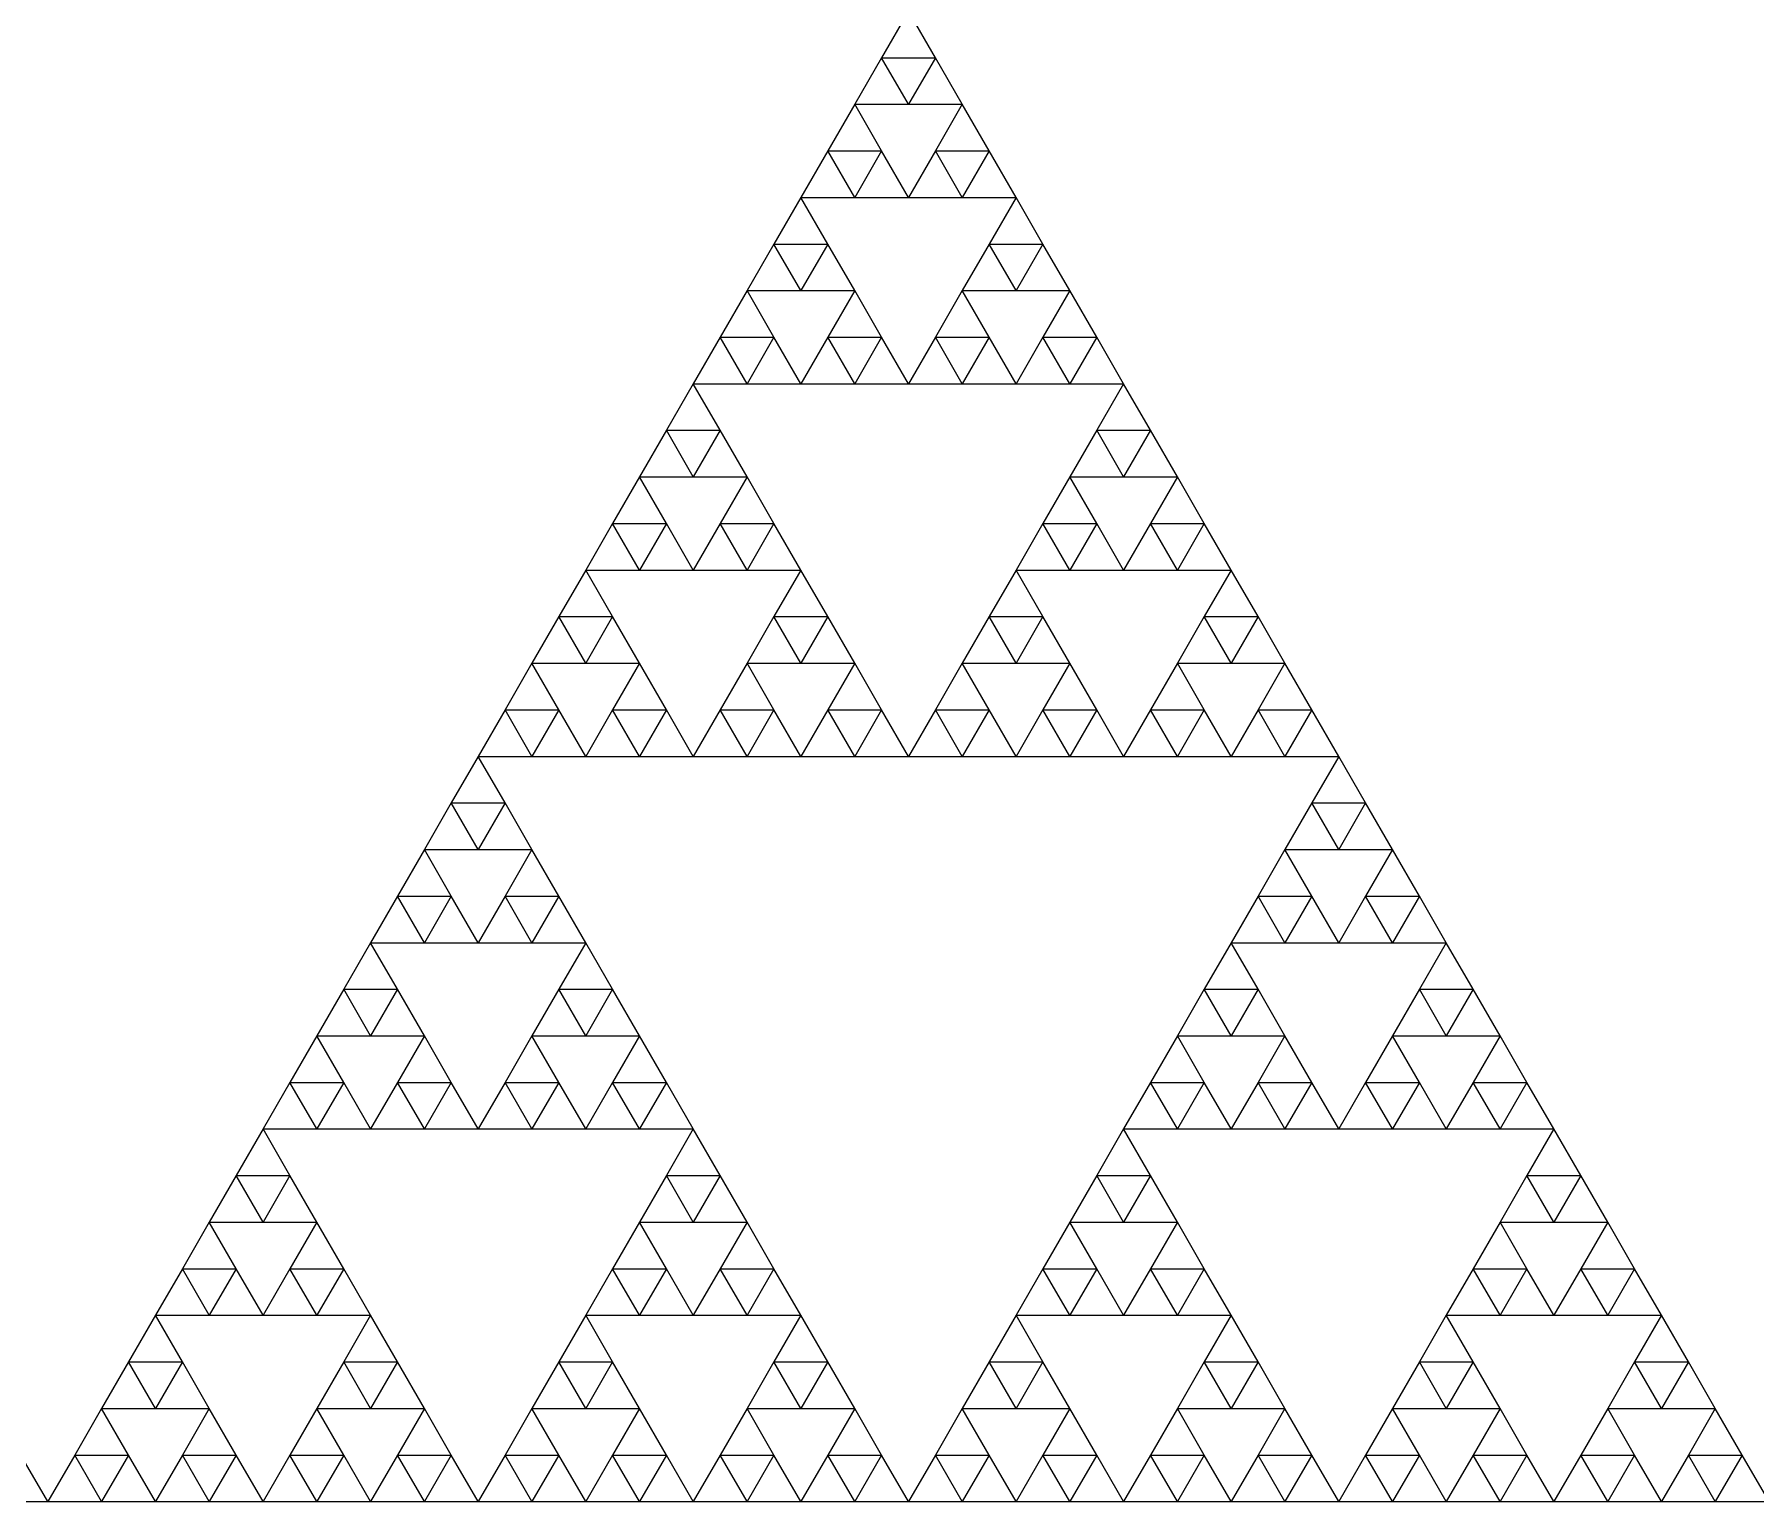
# Model space of a CAD drawing. Header units: metres. Extents: x -50 to 50, y -29 to 58.
# Drawn here: x -25.05 to -18.8, y -28.87 to -23.54 of the extents above; entities that cross this region are included whole.
import ezdxf

# ---------------------------------------------------------------- set-up
doc = ezdxf.new("R2010")
doc.units = ezdxf.units.M

msp = doc.modelspace()

# ---------------------------------------------------------------- linework, layer by layer
for p, q in [((-21.875, -23.4549), (-21.9727, -23.624)), ((-21.7773, -23.624), (-21.875, -23.4549)), ((-21.9727, -23.624), (-22.0703, -23.7932)), ((-21.875, -23.7932), (-21.9727, -23.624)), ((-21.9727, -23.624), (-21.7773, -23.624)), ((-21.7773, -23.624), (-21.875, -23.7932)), ((-21.6797, -23.7932), (-21.7773, -23.624)), ((-22.0703, -23.7932), (-22.168, -23.9623)), ((-21.9727, -23.9623), (-22.0703, -23.7932)), ((-22.0703, -23.7932), (-21.875, -23.7932)), ((-21.875, -23.7932), (-21.6797, -23.7932)), ((-21.6797, -23.7932), (-21.7773, -23.9623)), ((-21.582, -23.9623), (-21.6797, -23.7932)), ((-22.168, -23.9623), (-22.2656, -24.1314)), ((-22.0703, -24.1314), (-22.168, -23.9623)), ((-22.168, -23.9623), (-21.9727, -23.9623)), ((-21.9727, -23.9623), (-22.0703, -24.1314)), ((-21.875, -24.1314), (-21.9727, -23.9623)), ((-21.7773, -23.9623), (-21.875, -24.1314)), ((-21.6797, -24.1314), (-21.7773, -23.9623)), ((-21.7773, -23.9623), (-21.582, -23.9623)), ((-21.582, -23.9623), (-21.6797, -24.1314)), ((-21.4844, -24.1314), (-21.582, -23.9623)), ((-22.2656, -24.1314), (-22.3633, -24.3006)), ((-22.168, -24.3006), (-22.2656, -24.1314)), ((-22.2656, -24.1314), (-22.0703, -24.1314)), ((-22.0703, -24.1314), (-21.875, -24.1314)), ((-21.875, -24.1314), (-21.6797, -24.1314)), ((-21.6797, -24.1314), (-21.4844, -24.1314)), ((-21.4844, -24.1314), (-21.582, -24.3006)), ((-21.3867, -24.3006), (-21.4844, -24.1314)), ((-22.3633, -24.3006), (-22.4609, -24.4697)), ((-22.2656, -24.4697), (-22.3633, -24.3006)), ((-22.3633, -24.3006), (-22.168, -24.3006)), ((-22.168, -24.3006), (-22.2656, -24.4697)), ((-22.0703, -24.4697), (-22.168, -24.3006)), ((-21.582, -24.3006), (-21.6797, -24.4697)), ((-21.4844, -24.4697), (-21.582, -24.3006)), ((-21.582, -24.3006), (-21.3867, -24.3006)), ((-21.3867, -24.3006), (-21.4844, -24.4697)), ((-21.2891, -24.4697), (-21.3867, -24.3006)), ((-22.4609, -24.4697), (-22.5586, -24.6389)), ((-22.3633, -24.6389), (-22.4609, -24.4697)), ((-22.4609, -24.4697), (-22.2656, -24.4697)), ((-22.2656, -24.4697), (-22.0703, -24.4697)), ((-22.0703, -24.4697), (-22.168, -24.6389)), ((-21.9727, -24.6389), (-22.0703, -24.4697)), ((-21.6797, -24.4697), (-21.7773, -24.6389)), ((-21.582, -24.6389), (-21.6797, -24.4697)), ((-21.6797, -24.4697), (-21.4844, -24.4697)), ((-21.4844, -24.4697), (-21.2891, -24.4697)), ((-21.2891, -24.4697), (-21.3867, -24.6389)), ((-21.1914, -24.6389), (-21.2891, -24.4697)), ((-22.5586, -24.6389), (-22.6562, -24.808)), ((-22.4609, -24.808), (-22.5586, -24.6389)), ((-22.5586, -24.6389), (-22.3633, -24.6389)), ((-22.3633, -24.6389), (-22.4609, -24.808)), ((-22.2656, -24.808), (-22.3633, -24.6389)), ((-22.168, -24.6389), (-22.2656, -24.808)), ((-22.0703, -24.808), (-22.168, -24.6389)), ((-22.168, -24.6389), (-21.9727, -24.6389)), ((-21.9727, -24.6389), (-22.0703, -24.808)), ((-21.875, -24.808), (-21.9727, -24.6389)), ((-21.7773, -24.6389), (-21.875, -24.808)), ((-21.6797, -24.808), (-21.7773, -24.6389)), ((-21.7773, -24.6389), (-21.582, -24.6389)), ((-21.582, -24.6389), (-21.6797, -24.808)), ((-21.4844, -24.808), (-21.582, -24.6389)), ((-21.3867, -24.6389), (-21.4844, -24.808)), ((-21.2891, -24.808), (-21.3867, -24.6389)), ((-21.3867, -24.6389), (-21.1914, -24.6389)), ((-21.1914, -24.6389), (-21.2891, -24.808)), ((-21.0938, -24.808), (-21.1914, -24.6389)), ((-22.6562, -24.808), (-22.7539, -24.9772)), ((-22.5586, -24.9772), (-22.6562, -24.808)), ((-22.6562, -24.808), (-22.4609, -24.808)), ((-22.4609, -24.808), (-22.2656, -24.808)), ((-22.2656, -24.808), (-22.0703, -24.808)), ((-22.0703, -24.808), (-21.875, -24.808)), ((-21.875, -24.808), (-21.6797, -24.808)), ((-21.6797, -24.808), (-21.4844, -24.808)), ((-21.4844, -24.808), (-21.2891, -24.808)), ((-21.2891, -24.808), (-21.0938, -24.808)), ((-21.0938, -24.808), (-21.1914, -24.9772)), ((-20.9961, -24.9772), (-21.0938, -24.808)), ((-22.7539, -24.9772), (-22.8516, -25.1463)), ((-22.6562, -25.1463), (-22.7539, -24.9772)), ((-22.7539, -24.9772), (-22.5586, -24.9772)), ((-22.5586, -24.9772), (-22.6562, -25.1463)), ((-22.4609, -25.1463), (-22.5586, -24.9772)), ((-21.1914, -24.9772), (-21.2891, -25.1463)), ((-21.0938, -25.1463), (-21.1914, -24.9772)), ((-21.1914, -24.9772), (-20.9961, -24.9772)), ((-20.9961, -24.9772), (-21.0938, -25.1463)), ((-20.8984, -25.1463), (-20.9961, -24.9772)), ((-22.8516, -25.1463), (-22.9492, -25.3155)), ((-22.7539, -25.3155), (-22.8516, -25.1463)), ((-22.8516, -25.1463), (-22.6562, -25.1463)), ((-22.6562, -25.1463), (-22.4609, -25.1463)), ((-22.4609, -25.1463), (-22.5586, -25.3155)), ((-22.3633, -25.3155), (-22.4609, -25.1463)), ((-21.2891, -25.1463), (-21.3867, -25.3155)), ((-21.1914, -25.3155), (-21.2891, -25.1463)), ((-21.2891, -25.1463), (-21.0938, -25.1463)), ((-21.0938, -25.1463), (-20.8984, -25.1463)), ((-20.8984, -25.1463), (-20.9961, -25.3155)), ((-20.8008, -25.3155), (-20.8984, -25.1463)), ((-22.9492, -25.3155), (-23.0469, -25.4846)), ((-22.8516, -25.4846), (-22.9492, -25.3155)), ((-22.9492, -25.3155), (-22.7539, -25.3155)), ((-22.7539, -25.3155), (-22.8516, -25.4846)), ((-22.6562, -25.4846), (-22.7539, -25.3155)), ((-22.5586, -25.3155), (-22.6562, -25.4846)), ((-22.4609, -25.4846), (-22.5586, -25.3155)), ((-22.5586, -25.3155), (-22.3633, -25.3155)), ((-22.3633, -25.3155), (-22.4609, -25.4846)), ((-22.2656, -25.4846), (-22.3633, -25.3155)), ((-21.3867, -25.3155), (-21.4844, -25.4846)), ((-21.2891, -25.4846), (-21.3867, -25.3155)), ((-21.3867, -25.3155), (-21.1914, -25.3155)), ((-21.1914, -25.3155), (-21.2891, -25.4846)), ((-21.0938, -25.4846), (-21.1914, -25.3155)), ((-20.9961, -25.3155), (-21.0938, -25.4846)), ((-20.8984, -25.4846), (-20.9961, -25.3155)), ((-20.9961, -25.3155), (-20.8008, -25.3155)), ((-20.8008, -25.3155), (-20.8984, -25.4846)), ((-20.7031, -25.4846), (-20.8008, -25.3155)), ((-23.0469, -25.4846), (-23.1445, -25.6538)), ((-22.9492, -25.6538), (-23.0469, -25.4846)), ((-23.0469, -25.4846), (-22.8516, -25.4846)), ((-22.8516, -25.4846), (-22.6562, -25.4846)), ((-22.6562, -25.4846), (-22.4609, -25.4846)), ((-22.4609, -25.4846), (-22.2656, -25.4846)), ((-22.2656, -25.4846), (-22.3633, -25.6538)), ((-22.168, -25.6538), (-22.2656, -25.4846)), ((-21.4844, -25.4846), (-21.582, -25.6538)), ((-21.3867, -25.6538), (-21.4844, -25.4846)), ((-21.4844, -25.4846), (-21.2891, -25.4846)), ((-21.2891, -25.4846), (-21.0938, -25.4846)), ((-21.0938, -25.4846), (-20.8984, -25.4846)), ((-20.8984, -25.4846), (-20.7031, -25.4846)), ((-20.7031, -25.4846), (-20.8008, -25.6538)), ((-20.6055, -25.6538), (-20.7031, -25.4846)), ((-23.1445, -25.6538), (-23.2422, -25.8229)), ((-23.0469, -25.8229), (-23.1445, -25.6538)), ((-23.1445, -25.6538), (-22.9492, -25.6538)), ((-22.9492, -25.6538), (-23.0469, -25.8229)), ((-22.8516, -25.8229), (-22.9492, -25.6538)), ((-22.3633, -25.6538), (-22.4609, -25.8229)), ((-22.2656, -25.8229), (-22.3633, -25.6538)), ((-22.3633, -25.6538), (-22.168, -25.6538)), ((-22.168, -25.6538), (-22.2656, -25.8229)), ((-22.0703, -25.8229), (-22.168, -25.6538)), ((-21.582, -25.6538), (-21.6797, -25.8229)), ((-21.4844, -25.8229), (-21.582, -25.6538)), ((-21.582, -25.6538), (-21.3867, -25.6538)), ((-21.3867, -25.6538), (-21.4844, -25.8229)), ((-21.2891, -25.8229), (-21.3867, -25.6538)), ((-20.8008, -25.6538), (-20.8984, -25.8229)), ((-20.7031, -25.8229), (-20.8008, -25.6538)), ((-20.8008, -25.6538), (-20.6055, -25.6538)), ((-20.6055, -25.6538), (-20.7031, -25.8229)), ((-20.5078, -25.8229), (-20.6055, -25.6538)), ((-23.2422, -25.8229), (-23.3398, -25.992)), ((-23.1445, -25.992), (-23.2422, -25.8229)), ((-23.2422, -25.8229), (-23.0469, -25.8229)), ((-23.0469, -25.8229), (-22.8516, -25.8229)), ((-22.8516, -25.8229), (-22.9492, -25.992)), ((-22.7539, -25.992), (-22.8516, -25.8229)), ((-22.4609, -25.8229), (-22.5586, -25.992)), ((-22.3633, -25.992), (-22.4609, -25.8229)), ((-22.4609, -25.8229), (-22.2656, -25.8229)), ((-22.2656, -25.8229), (-22.0703, -25.8229)), ((-22.0703, -25.8229), (-22.168, -25.992)), ((-21.9727, -25.992), (-22.0703, -25.8229)), ((-21.6797, -25.8229), (-21.7773, -25.992)), ((-21.582, -25.992), (-21.6797, -25.8229)), ((-21.6797, -25.8229), (-21.4844, -25.8229)), ((-21.4844, -25.8229), (-21.2891, -25.8229)), ((-21.2891, -25.8229), (-21.3867, -25.992)), ((-21.1914, -25.992), (-21.2891, -25.8229)), ((-20.8984, -25.8229), (-20.9961, -25.992)), ((-20.8008, -25.992), (-20.8984, -25.8229)), ((-20.8984, -25.8229), (-20.7031, -25.8229)), ((-20.7031, -25.8229), (-20.5078, -25.8229)), ((-20.5078, -25.8229), (-20.6055, -25.992)), ((-20.4102, -25.992), (-20.5078, -25.8229)), ((-23.3398, -25.992), (-23.4375, -26.1612)), ((-23.2422, -26.1612), (-23.3398, -25.992)), ((-23.3398, -25.992), (-23.1445, -25.992)), ((-23.1445, -25.992), (-23.2422, -26.1612)), ((-23.0469, -26.1612), (-23.1445, -25.992)), ((-22.9492, -25.992), (-23.0469, -26.1612)), ((-22.8516, -26.1612), (-22.9492, -25.992)), ((-22.9492, -25.992), (-22.7539, -25.992)), ((-22.7539, -25.992), (-22.8516, -26.1612)), ((-22.6562, -26.1612), (-22.7539, -25.992)), ((-22.5586, -25.992), (-22.6562, -26.1612)), ((-22.4609, -26.1612), (-22.5586, -25.992)), ((-22.5586, -25.992), (-22.3633, -25.992)), ((-22.3633, -25.992), (-22.4609, -26.1612)), ((-22.2656, -26.1612), (-22.3633, -25.992)), ((-22.168, -25.992), (-22.2656, -26.1612)), ((-22.0703, -26.1612), (-22.168, -25.992)), ((-22.168, -25.992), (-21.9727, -25.992)), ((-21.9727, -25.992), (-22.0703, -26.1612)), ((-21.875, -26.1612), (-21.9727, -25.992)), ((-21.7773, -25.992), (-21.875, -26.1612)), ((-21.6797, -26.1612), (-21.7773, -25.992)), ((-21.7773, -25.992), (-21.582, -25.992)), ((-21.582, -25.992), (-21.6797, -26.1612)), ((-21.4844, -26.1612), (-21.582, -25.992)), ((-21.3867, -25.992), (-21.4844, -26.1612)), ((-21.2891, -26.1612), (-21.3867, -25.992)), ((-21.3867, -25.992), (-21.1914, -25.992)), ((-21.1914, -25.992), (-21.2891, -26.1612)), ((-21.0938, -26.1612), (-21.1914, -25.992)), ((-20.9961, -25.992), (-21.0938, -26.1612)), ((-20.8984, -26.1612), (-20.9961, -25.992)), ((-20.9961, -25.992), (-20.8008, -25.992)), ((-20.8008, -25.992), (-20.8984, -26.1612)), ((-20.7031, -26.1612), (-20.8008, -25.992)), ((-20.6055, -25.992), (-20.7031, -26.1612)), ((-20.5078, -26.1612), (-20.6055, -25.992)), ((-20.6055, -25.992), (-20.4102, -25.992)), ((-20.4102, -25.992), (-20.5078, -26.1612)), ((-20.3125, -26.1612), (-20.4102, -25.992)), ((-23.4375, -26.1612), (-23.5352, -26.3303)), ((-23.3398, -26.3303), (-23.4375, -26.1612)), ((-23.4375, -26.1612), (-23.2422, -26.1612)), ((-23.2422, -26.1612), (-23.0469, -26.1612)), ((-23.0469, -26.1612), (-22.8516, -26.1612)), ((-22.8516, -26.1612), (-22.6562, -26.1612)), ((-22.6562, -26.1612), (-22.4609, -26.1612)), ((-22.4609, -26.1612), (-22.2656, -26.1612)), ((-22.2656, -26.1612), (-22.0703, -26.1612)), ((-22.0703, -26.1612), (-21.875, -26.1612)), ((-21.875, -26.1612), (-21.6797, -26.1612)), ((-21.6797, -26.1612), (-21.4844, -26.1612)), ((-21.4844, -26.1612), (-21.2891, -26.1612)), ((-21.2891, -26.1612), (-21.0938, -26.1612)), ((-21.0938, -26.1612), (-20.8984, -26.1612)), ((-20.8984, -26.1612), (-20.7031, -26.1612)), ((-20.7031, -26.1612), (-20.5078, -26.1612)), ((-20.5078, -26.1612), (-20.3125, -26.1612)), ((-20.3125, -26.1612), (-20.4102, -26.3303)), ((-20.2148, -26.3303), (-20.3125, -26.1612)), ((-23.5352, -26.3303), (-23.6328, -26.4995)), ((-23.4375, -26.4995), (-23.5352, -26.3303)), ((-23.5352, -26.3303), (-23.3398, -26.3303)), ((-23.3398, -26.3303), (-23.4375, -26.4995)), ((-23.2422, -26.4995), (-23.3398, -26.3303)), ((-20.4102, -26.3303), (-20.5078, -26.4995)), ((-20.3125, -26.4995), (-20.4102, -26.3303)), ((-20.4102, -26.3303), (-20.2148, -26.3303)), ((-20.2148, -26.3303), (-20.3125, -26.4995)), ((-20.1172, -26.4995), (-20.2148, -26.3303)), ((-23.6328, -26.4995), (-23.7305, -26.6686)), ((-23.5352, -26.6686), (-23.6328, -26.4995)), ((-23.6328, -26.4995), (-23.4375, -26.4995)), ((-23.4375, -26.4995), (-23.2422, -26.4995)), ((-23.2422, -26.4995), (-23.3398, -26.6686)), ((-23.1445, -26.6686), (-23.2422, -26.4995)), ((-20.5078, -26.4995), (-20.6055, -26.6686)), ((-20.4102, -26.6686), (-20.5078, -26.4995)), ((-20.5078, -26.4995), (-20.3125, -26.4995)), ((-20.3125, -26.4995), (-20.1172, -26.4995)), ((-20.1172, -26.4995), (-20.2148, -26.6686)), ((-20.0195, -26.6686), (-20.1172, -26.4995)), ((-23.7305, -26.6686), (-23.8281, -26.8378)), ((-23.6328, -26.8378), (-23.7305, -26.6686)), ((-23.7305, -26.6686), (-23.5352, -26.6686)), ((-23.5352, -26.6686), (-23.6328, -26.8378)), ((-23.4375, -26.8378), (-23.5352, -26.6686)), ((-23.3398, -26.6686), (-23.4375, -26.8378)), ((-23.2422, -26.8378), (-23.3398, -26.6686)), ((-23.3398, -26.6686), (-23.1445, -26.6686)), ((-23.1445, -26.6686), (-23.2422, -26.8378)), ((-23.0469, -26.8378), (-23.1445, -26.6686)), ((-20.6055, -26.6686), (-20.7031, -26.8378)), ((-20.5078, -26.8378), (-20.6055, -26.6686)), ((-20.6055, -26.6686), (-20.4102, -26.6686)), ((-20.4102, -26.6686), (-20.5078, -26.8378)), ((-20.3125, -26.8378), (-20.4102, -26.6686)), ((-20.2148, -26.6686), (-20.3125, -26.8378)), ((-20.1172, -26.8378), (-20.2148, -26.6686)), ((-20.2148, -26.6686), (-20.0195, -26.6686)), ((-20.0195, -26.6686), (-20.1172, -26.8378)), ((-19.9219, -26.8378), (-20.0195, -26.6686)), ((-23.8281, -26.8378), (-23.9258, -27.0069)), ((-23.7305, -27.0069), (-23.8281, -26.8378)), ((-23.8281, -26.8378), (-23.6328, -26.8378)), ((-23.6328, -26.8378), (-23.4375, -26.8378)), ((-23.4375, -26.8378), (-23.2422, -26.8378)), ((-23.2422, -26.8378), (-23.0469, -26.8378)), ((-23.0469, -26.8378), (-23.1445, -27.0069)), ((-22.9492, -27.0069), (-23.0469, -26.8378)), ((-20.7031, -26.8378), (-20.8008, -27.0069)), ((-20.6055, -27.0069), (-20.7031, -26.8378)), ((-20.7031, -26.8378), (-20.5078, -26.8378)), ((-20.5078, -26.8378), (-20.3125, -26.8378)), ((-20.3125, -26.8378), (-20.1172, -26.8378)), ((-20.1172, -26.8378), (-19.9219, -26.8378)), ((-19.9219, -26.8378), (-20.0195, -27.0069)), ((-19.8242, -27.0069), (-19.9219, -26.8378)), ((-23.9258, -27.0069), (-24.0234, -27.1761)), ((-23.8281, -27.1761), (-23.9258, -27.0069)), ((-23.9258, -27.0069), (-23.7305, -27.0069)), ((-23.7305, -27.0069), (-23.8281, -27.1761)), ((-23.6328, -27.1761), (-23.7305, -27.0069)), ((-23.1445, -27.0069), (-23.2422, -27.1761)), ((-23.0469, -27.1761), (-23.1445, -27.0069)), ((-23.1445, -27.0069), (-22.9492, -27.0069)), ((-22.9492, -27.0069), (-23.0469, -27.1761)), ((-22.8516, -27.1761), (-22.9492, -27.0069)), ((-20.8008, -27.0069), (-20.8984, -27.1761)), ((-20.7031, -27.1761), (-20.8008, -27.0069)), ((-20.8008, -27.0069), (-20.6055, -27.0069)), ((-20.6055, -27.0069), (-20.7031, -27.1761)), ((-20.5078, -27.1761), (-20.6055, -27.0069)), ((-20.0195, -27.0069), (-20.1172, -27.1761)), ((-19.9219, -27.1761), (-20.0195, -27.0069)), ((-20.0195, -27.0069), (-19.8242, -27.0069)), ((-19.8242, -27.0069), (-19.9219, -27.1761)), ((-19.7266, -27.1761), (-19.8242, -27.0069)), ((-24.0234, -27.1761), (-24.1211, -27.3452)), ((-23.9258, -27.3452), (-24.0234, -27.1761)), ((-24.0234, -27.1761), (-23.8281, -27.1761)), ((-23.8281, -27.1761), (-23.6328, -27.1761)), ((-23.6328, -27.1761), (-23.7305, -27.3452)), ((-23.5352, -27.3452), (-23.6328, -27.1761)), ((-23.2422, -27.1761), (-23.3398, -27.3452)), ((-23.1445, -27.3452), (-23.2422, -27.1761)), ((-23.2422, -27.1761), (-23.0469, -27.1761)), ((-23.0469, -27.1761), (-22.8516, -27.1761)), ((-22.8516, -27.1761), (-22.9492, -27.3452)), ((-22.7539, -27.3452), (-22.8516, -27.1761)), ((-20.8984, -27.1761), (-20.9961, -27.3452)), ((-20.8008, -27.3452), (-20.8984, -27.1761)), ((-20.8984, -27.1761), (-20.7031, -27.1761)), ((-20.7031, -27.1761), (-20.5078, -27.1761)), ((-20.5078, -27.1761), (-20.6055, -27.3452)), ((-20.4102, -27.3452), (-20.5078, -27.1761)), ((-20.1172, -27.1761), (-20.2148, -27.3452)), ((-20.0195, -27.3452), (-20.1172, -27.1761)), ((-20.1172, -27.1761), (-19.9219, -27.1761)), ((-19.9219, -27.1761), (-19.7266, -27.1761)), ((-19.7266, -27.1761), (-19.8242, -27.3452)), ((-19.6289, -27.3452), (-19.7266, -27.1761)), ((-24.1211, -27.3452), (-24.2188, -27.5143)), ((-24.0234, -27.5143), (-24.1211, -27.3452)), ((-24.1211, -27.3452), (-23.9258, -27.3452)), ((-23.9258, -27.3452), (-24.0234, -27.5143)), ((-23.8281, -27.5143), (-23.9258, -27.3452)), ((-23.7305, -27.3452), (-23.8281, -27.5143)), ((-23.6328, -27.5143), (-23.7305, -27.3452)), ((-23.7305, -27.3452), (-23.5352, -27.3452)), ((-23.5352, -27.3452), (-23.6328, -27.5143)), ((-23.4375, -27.5143), (-23.5352, -27.3452)), ((-23.3398, -27.3452), (-23.4375, -27.5143)), ((-23.2422, -27.5143), (-23.3398, -27.3452)), ((-23.3398, -27.3452), (-23.1445, -27.3452)), ((-23.1445, -27.3452), (-23.2422, -27.5143)), ((-23.0469, -27.5143), (-23.1445, -27.3452)), ((-22.9492, -27.3452), (-23.0469, -27.5143)), ((-22.8516, -27.5143), (-22.9492, -27.3452)), ((-22.9492, -27.3452), (-22.7539, -27.3452)), ((-22.7539, -27.3452), (-22.8516, -27.5143)), ((-22.6562, -27.5143), (-22.7539, -27.3452)), ((-20.9961, -27.3452), (-21.0938, -27.5143)), ((-20.8984, -27.5143), (-20.9961, -27.3452)), ((-20.9961, -27.3452), (-20.8008, -27.3452)), ((-20.8008, -27.3452), (-20.8984, -27.5143)), ((-20.7031, -27.5143), (-20.8008, -27.3452)), ((-20.6055, -27.3452), (-20.7031, -27.5143)), ((-20.5078, -27.5143), (-20.6055, -27.3452)), ((-20.6055, -27.3452), (-20.4102, -27.3452)), ((-20.4102, -27.3452), (-20.5078, -27.5143)), ((-20.3125, -27.5143), (-20.4102, -27.3452)), ((-20.2148, -27.3452), (-20.3125, -27.5143)), ((-20.1172, -27.5143), (-20.2148, -27.3452)), ((-20.2148, -27.3452), (-20.0195, -27.3452)), ((-20.0195, -27.3452), (-20.1172, -27.5143)), ((-19.9219, -27.5143), (-20.0195, -27.3452)), ((-19.8242, -27.3452), (-19.9219, -27.5143)), ((-19.7266, -27.5143), (-19.8242, -27.3452)), ((-19.8242, -27.3452), (-19.6289, -27.3452)), ((-19.6289, -27.3452), (-19.7266, -27.5143)), ((-19.5312, -27.5143), (-19.6289, -27.3452)), ((-24.2188, -27.5144), (-24.3164, -27.6835)), ((-24.2188, -27.5143), (-24.0234, -27.5143)), ((-24.1211, -27.6835), (-24.2188, -27.5144)), ((-24.0234, -27.5143), (-23.8281, -27.5143)), ((-23.8281, -27.5143), (-23.6328, -27.5143)), ((-23.6328, -27.5143), (-23.4375, -27.5143)), ((-23.4375, -27.5143), (-23.2422, -27.5143)), ((-23.2422, -27.5143), (-23.0469, -27.5143)), ((-23.0469, -27.5143), (-22.8516, -27.5143)), ((-22.8516, -27.5143), (-22.6562, -27.5143)), ((-22.6562, -27.5144), (-22.7539, -27.6835)), ((-22.5586, -27.6835), (-22.6562, -27.5144)), ((-21.0938, -27.5144), (-21.1914, -27.6835)), ((-21.0938, -27.5143), (-20.8984, -27.5143)), ((-20.9961, -27.6835), (-21.0938, -27.5144)), ((-20.8984, -27.5143), (-20.7031, -27.5143)), ((-20.7031, -27.5143), (-20.5078, -27.5143)), ((-20.5078, -27.5143), (-20.3125, -27.5143)), ((-20.3125, -27.5143), (-20.1172, -27.5143)), ((-20.1172, -27.5143), (-19.9219, -27.5143)), ((-19.9219, -27.5143), (-19.7266, -27.5143)), ((-19.7266, -27.5143), (-19.5312, -27.5143)), ((-19.5312, -27.5144), (-19.6289, -27.6835)), ((-19.4336, -27.6835), (-19.5312, -27.5144)), ((-24.3164, -27.6835), (-24.4141, -27.8527)), ((-24.2188, -27.8527), (-24.3164, -27.6835)), ((-24.3164, -27.6835), (-24.1211, -27.6835)), ((-24.1211, -27.6835), (-24.2188, -27.8527)), ((-24.0234, -27.8527), (-24.1211, -27.6835)), ((-22.7539, -27.6835), (-22.8516, -27.8527)), ((-22.6562, -27.8527), (-22.7539, -27.6835)), ((-22.7539, -27.6835), (-22.5586, -27.6835)), ((-22.5586, -27.6835), (-22.6562, -27.8527)), ((-22.4609, -27.8527), (-22.5586, -27.6835)), ((-21.1914, -27.6835), (-21.2891, -27.8527)), ((-21.0938, -27.8527), (-21.1914, -27.6835)), ((-21.1914, -27.6835), (-20.9961, -27.6835)), ((-20.9961, -27.6835), (-21.0938, -27.8527)), ((-20.8984, -27.8527), (-20.9961, -27.6835)), ((-19.6289, -27.6835), (-19.7266, -27.8527)), ((-19.5312, -27.8527), (-19.6289, -27.6835)), ((-19.6289, -27.6835), (-19.4336, -27.6835)), ((-19.4336, -27.6835), (-19.5312, -27.8527)), ((-19.3359, -27.8527), (-19.4336, -27.6835)), ((-24.4141, -27.8527), (-24.5117, -28.0218)), ((-24.3164, -28.0218), (-24.4141, -27.8527)), ((-24.4141, -27.8527), (-24.2188, -27.8527)), ((-24.2188, -27.8527), (-24.0234, -27.8527)), ((-24.0234, -27.8527), (-24.1211, -28.0218)), ((-23.9258, -28.0218), (-24.0234, -27.8527)), ((-22.8516, -27.8527), (-22.9492, -28.0218)), ((-22.7539, -28.0218), (-22.8516, -27.8527)), ((-22.8516, -27.8527), (-22.6562, -27.8527)), ((-22.6562, -27.8527), (-22.4609, -27.8527)), ((-22.4609, -27.8527), (-22.5586, -28.0218)), ((-22.3633, -28.0218), (-22.4609, -27.8527)), ((-21.2891, -27.8527), (-21.3867, -28.0218)), ((-21.1914, -28.0218), (-21.2891, -27.8527)), ((-21.2891, -27.8527), (-21.0938, -27.8527)), ((-21.0938, -27.8527), (-20.8984, -27.8527)), ((-20.8984, -27.8527), (-20.9961, -28.0218)), ((-20.8008, -28.0218), (-20.8984, -27.8527)), ((-19.7266, -27.8527), (-19.8242, -28.0218)), ((-19.6289, -28.0218), (-19.7266, -27.8527)), ((-19.7266, -27.8527), (-19.5312, -27.8527)), ((-19.5312, -27.8527), (-19.3359, -27.8527)), ((-19.3359, -27.8527), (-19.4336, -28.0218)), ((-19.2383, -28.0218), (-19.3359, -27.8527)), ((-24.5117, -28.0218), (-24.6094, -28.1909)), ((-24.4141, -28.1909), (-24.5117, -28.0218)), ((-24.5117, -28.0218), (-24.3164, -28.0218)), ((-24.3164, -28.0218), (-24.4141, -28.1909)), ((-24.2188, -28.1909), (-24.3164, -28.0218)), ((-24.1211, -28.0218), (-24.2188, -28.1909)), ((-24.0234, -28.1909), (-24.1211, -28.0218)), ((-24.1211, -28.0218), (-23.9258, -28.0218)), ((-23.9258, -28.0218), (-24.0234, -28.1909)), ((-23.8281, -28.1909), (-23.9258, -28.0218)), ((-22.9492, -28.0218), (-23.0469, -28.1909)), ((-22.8516, -28.1909), (-22.9492, -28.0218)), ((-22.9492, -28.0218), (-22.7539, -28.0218)), ((-22.7539, -28.0218), (-22.8516, -28.1909)), ((-22.6562, -28.1909), (-22.7539, -28.0218)), ((-22.5586, -28.0218), (-22.6562, -28.1909)), ((-22.4609, -28.1909), (-22.5586, -28.0218)), ((-22.5586, -28.0218), (-22.3633, -28.0218)), ((-22.3633, -28.0218), (-22.4609, -28.1909)), ((-22.2656, -28.1909), (-22.3633, -28.0218)), ((-21.3867, -28.0218), (-21.4844, -28.1909)), ((-21.2891, -28.1909), (-21.3867, -28.0218)), ((-21.3867, -28.0218), (-21.1914, -28.0218)), ((-21.1914, -28.0218), (-21.2891, -28.1909)), ((-21.0938, -28.1909), (-21.1914, -28.0218)), ((-20.9961, -28.0218), (-21.0938, -28.1909)), ((-20.8984, -28.1909), (-20.9961, -28.0218)), ((-20.9961, -28.0218), (-20.8008, -28.0218)), ((-20.8008, -28.0218), (-20.8984, -28.1909)), ((-20.7031, -28.1909), (-20.8008, -28.0218)), ((-19.8242, -28.0218), (-19.9219, -28.1909)), ((-19.7266, -28.1909), (-19.8242, -28.0218)), ((-19.8242, -28.0218), (-19.6289, -28.0218)), ((-19.6289, -28.0218), (-19.7266, -28.1909)), ((-19.5312, -28.1909), (-19.6289, -28.0218)), ((-19.4336, -28.0218), (-19.5312, -28.1909)), ((-19.3359, -28.1909), (-19.4336, -28.0218)), ((-19.4336, -28.0218), (-19.2383, -28.0218)), ((-19.2383, -28.0218), (-19.3359, -28.1909)), ((-19.1406, -28.1909), (-19.2383, -28.0218)), ((-24.6094, -28.1909), (-24.707, -28.3601)), ((-24.5117, -28.3601), (-24.6094, -28.1909)), ((-24.6094, -28.1909), (-24.4141, -28.1909)), ((-24.4141, -28.1909), (-24.2188, -28.1909)), ((-24.2188, -28.1909), (-24.0234, -28.1909)), ((-24.0234, -28.1909), (-23.8281, -28.1909)), ((-23.8281, -28.1909), (-23.9258, -28.3601)), ((-23.7305, -28.3601), (-23.8281, -28.1909)), ((-23.0469, -28.1909), (-23.1445, -28.3601)), ((-22.9492, -28.3601), (-23.0469, -28.1909)), ((-23.0469, -28.1909), (-22.8516, -28.1909)), ((-22.8516, -28.1909), (-22.6562, -28.1909)), ((-22.6562, -28.1909), (-22.4609, -28.1909)), ((-22.4609, -28.1909), (-22.2656, -28.1909)), ((-22.2656, -28.1909), (-22.3633, -28.3601)), ((-22.168, -28.3601), (-22.2656, -28.1909)), ((-21.4844, -28.1909), (-21.582, -28.3601)), ((-21.3867, -28.3601), (-21.4844, -28.1909)), ((-21.4844, -28.1909), (-21.2891, -28.1909)), ((-21.2891, -28.1909), (-21.0938, -28.1909)), ((-21.0938, -28.1909), (-20.8984, -28.1909)), ((-20.8984, -28.1909), (-20.7031, -28.1909)), ((-20.7031, -28.1909), (-20.8008, -28.3601)), ((-20.6055, -28.3601), (-20.7031, -28.1909)), ((-19.9219, -28.1909), (-20.0195, -28.3601)), ((-19.8242, -28.3601), (-19.9219, -28.1909)), ((-19.9219, -28.1909), (-19.7266, -28.1909)), ((-19.7266, -28.1909), (-19.5312, -28.1909)), ((-19.5312, -28.1909), (-19.3359, -28.1909)), ((-19.3359, -28.1909), (-19.1406, -28.1909)), ((-19.1406, -28.1909), (-19.2383, -28.3601)), ((-19.043, -28.3601), (-19.1406, -28.1909)), ((-24.707, -28.3601), (-24.8047, -28.5292)), ((-24.6094, -28.5292), (-24.707, -28.3601)), ((-24.707, -28.3601), (-24.5117, -28.3601)), ((-24.5117, -28.3601), (-24.6094, -28.5292)), ((-24.4141, -28.5292), (-24.5117, -28.3601)), ((-23.9258, -28.3601), (-24.0234, -28.5292)), ((-23.8281, -28.5292), (-23.9258, -28.3601)), ((-23.9258, -28.3601), (-23.7305, -28.3601)), ((-23.7305, -28.3601), (-23.8281, -28.5292)), ((-23.6328, -28.5292), (-23.7305, -28.3601)), ((-23.1445, -28.3601), (-23.2422, -28.5292)), ((-23.0469, -28.5292), (-23.1445, -28.3601)), ((-23.1445, -28.3601), (-22.9492, -28.3601)), ((-22.9492, -28.3601), (-23.0469, -28.5292)), ((-22.8516, -28.5292), (-22.9492, -28.3601)), ((-22.3633, -28.3601), (-22.4609, -28.5292)), ((-22.2656, -28.5292), (-22.3633, -28.3601)), ((-22.3633, -28.3601), (-22.168, -28.3601)), ((-22.168, -28.3601), (-22.2656, -28.5292)), ((-22.0703, -28.5292), (-22.168, -28.3601)), ((-21.582, -28.3601), (-21.6797, -28.5292)), ((-21.4844, -28.5292), (-21.582, -28.3601)), ((-21.582, -28.3601), (-21.3867, -28.3601)), ((-21.3867, -28.3601), (-21.4844, -28.5292)), ((-21.2891, -28.5292), (-21.3867, -28.3601)), ((-20.8008, -28.3601), (-20.8984, -28.5292)), ((-20.7031, -28.5292), (-20.8008, -28.3601)), ((-20.8008, -28.3601), (-20.6055, -28.3601)), ((-20.6055, -28.3601), (-20.7031, -28.5292)), ((-20.5078, -28.5292), (-20.6055, -28.3601)), ((-20.0195, -28.3601), (-20.1172, -28.5292)), ((-19.9219, -28.5292), (-20.0195, -28.3601)), ((-20.0195, -28.3601), (-19.8242, -28.3601)), ((-19.8242, -28.3601), (-19.9219, -28.5292)), ((-19.7266, -28.5292), (-19.8242, -28.3601)), ((-19.2383, -28.3601), (-19.3359, -28.5292)), ((-19.1406, -28.5292), (-19.2383, -28.3601)), ((-19.2383, -28.3601), (-19.043, -28.3601)), ((-19.043, -28.3601), (-19.1406, -28.5292)), ((-18.9453, -28.5292), (-19.043, -28.3601)), ((-24.8047, -28.5292), (-24.9023, -28.6984)), ((-24.707, -28.6984), (-24.8047, -28.5292)), ((-24.8047, -28.5292), (-24.6094, -28.5292)), ((-24.6094, -28.5292), (-24.4141, -28.5292)), ((-24.4141, -28.5292), (-24.5117, -28.6984)), ((-24.3164, -28.6984), (-24.4141, -28.5292)), ((-24.0234, -28.5292), (-24.1211, -28.6984)), ((-23.9258, -28.6984), (-24.0234, -28.5292)), ((-24.0234, -28.5292), (-23.8281, -28.5292)), ((-23.8281, -28.5292), (-23.6328, -28.5292)), ((-23.6328, -28.5292), (-23.7305, -28.6984)), ((-23.5352, -28.6984), (-23.6328, -28.5292)), ((-23.2422, -28.5292), (-23.3398, -28.6984)), ((-23.1445, -28.6984), (-23.2422, -28.5292)), ((-23.2422, -28.5292), (-23.0469, -28.5292)), ((-23.0469, -28.5292), (-22.8516, -28.5292)), ((-22.8516, -28.5292), (-22.9492, -28.6984)), ((-22.7539, -28.6984), (-22.8516, -28.5292)), ((-22.4609, -28.5292), (-22.5586, -28.6984)), ((-22.3633, -28.6984), (-22.4609, -28.5292)), ((-22.4609, -28.5292), (-22.2656, -28.5292)), ((-22.2656, -28.5292), (-22.0703, -28.5292)), ((-22.0703, -28.5292), (-22.168, -28.6984)), ((-21.9727, -28.6984), (-22.0703, -28.5292)), ((-21.6797, -28.5292), (-21.7773, -28.6984)), ((-21.582, -28.6984), (-21.6797, -28.5292)), ((-21.6797, -28.5292), (-21.4844, -28.5292)), ((-21.4844, -28.5292), (-21.2891, -28.5292)), ((-21.2891, -28.5292), (-21.3867, -28.6984)), ((-21.1914, -28.6984), (-21.2891, -28.5292)), ((-20.8984, -28.5292), (-20.9961, -28.6984)), ((-20.8008, -28.6984), (-20.8984, -28.5292)), ((-20.8984, -28.5292), (-20.7031, -28.5292)), ((-20.7031, -28.5292), (-20.5078, -28.5292)), ((-20.5078, -28.5292), (-20.6055, -28.6984)), ((-20.4102, -28.6984), (-20.5078, -28.5292)), ((-20.1172, -28.5292), (-20.2148, -28.6984)), ((-20.0195, -28.6984), (-20.1172, -28.5292)), ((-20.1172, -28.5292), (-19.9219, -28.5292)), ((-19.9219, -28.5292), (-19.7266, -28.5292)), ((-19.7266, -28.5292), (-19.8242, -28.6984)), ((-19.6289, -28.6984), (-19.7266, -28.5292)), ((-19.3359, -28.5292), (-19.4336, -28.6984)), ((-19.2383, -28.6984), (-19.3359, -28.5292)), ((-19.3359, -28.5292), (-19.1406, -28.5292)), ((-19.1406, -28.5292), (-18.9453, -28.5292)), ((-18.9453, -28.5292), (-19.043, -28.6984)), ((-18.8477, -28.6984), (-18.9453, -28.5292)), ((-25, -28.8675), (-25.0977, -28.6984)), ((-24.9023, -28.6984), (-25, -28.8675)), ((-24.8047, -28.8675), (-24.9023, -28.6984)), ((-24.9023, -28.6984), (-24.707, -28.6984)), ((-24.707, -28.6984), (-24.8047, -28.8675)), ((-24.6094, -28.8675), (-24.707, -28.6984)), ((-24.5117, -28.6984), (-24.6094, -28.8675)), ((-24.4141, -28.8675), (-24.5117, -28.6984)), ((-24.5117, -28.6984), (-24.3164, -28.6984)), ((-24.3164, -28.6984), (-24.4141, -28.8675)), ((-24.2188, -28.8675), (-24.3164, -28.6984)), ((-24.1211, -28.6984), (-24.2188, -28.8675)), ((-24.0234, -28.8675), (-24.1211, -28.6984)), ((-24.1211, -28.6984), (-23.9258, -28.6984)), ((-23.9258, -28.6984), (-24.0234, -28.8675)), ((-23.8281, -28.8675), (-23.9258, -28.6984)), ((-23.7305, -28.6984), (-23.8281, -28.8675)), ((-23.6328, -28.8675), (-23.7305, -28.6984)), ((-23.7305, -28.6984), (-23.5352, -28.6984)), ((-23.5352, -28.6984), (-23.6328, -28.8675)), ((-23.4375, -28.8675), (-23.5352, -28.6984)), ((-23.3398, -28.6984), (-23.4375, -28.8675)), ((-23.2422, -28.8675), (-23.3398, -28.6984)), ((-23.3398, -28.6984), (-23.1445, -28.6984)), ((-23.1445, -28.6984), (-23.2422, -28.8675)), ((-23.0469, -28.8675), (-23.1445, -28.6984)), ((-22.9492, -28.6984), (-23.0469, -28.8675)), ((-22.8516, -28.8675), (-22.9492, -28.6984)), ((-22.9492, -28.6984), (-22.7539, -28.6984)), ((-22.7539, -28.6984), (-22.8516, -28.8675)), ((-22.6562, -28.8675), (-22.7539, -28.6984)), ((-22.5586, -28.6984), (-22.6562, -28.8675)), ((-22.4609, -28.8675), (-22.5586, -28.6984)), ((-22.5586, -28.6984), (-22.3633, -28.6984)), ((-22.3633, -28.6984), (-22.4609, -28.8675)), ((-22.2656, -28.8675), (-22.3633, -28.6984)), ((-22.168, -28.6984), (-22.2656, -28.8675)), ((-22.0703, -28.8675), (-22.168, -28.6984)), ((-22.168, -28.6984), (-21.9727, -28.6984)), ((-21.9727, -28.6984), (-22.0703, -28.8675)), ((-21.875, -28.8675), (-21.9727, -28.6984)), ((-21.7773, -28.6984), (-21.875, -28.8675)), ((-21.6797, -28.8675), (-21.7773, -28.6984)), ((-21.7773, -28.6984), (-21.582, -28.6984)), ((-21.582, -28.6984), (-21.6797, -28.8675)), ((-21.4844, -28.8675), (-21.582, -28.6984)), ((-21.3867, -28.6984), (-21.4844, -28.8675)), ((-21.2891, -28.8675), (-21.3867, -28.6984)), ((-21.3867, -28.6984), (-21.1914, -28.6984)), ((-21.1914, -28.6984), (-21.2891, -28.8675)), ((-21.0938, -28.8675), (-21.1914, -28.6984)), ((-20.9961, -28.6984), (-21.0938, -28.8675)), ((-20.8984, -28.8675), (-20.9961, -28.6984)), ((-20.9961, -28.6984), (-20.8008, -28.6984)), ((-20.8008, -28.6984), (-20.8984, -28.8675)), ((-20.7031, -28.8675), (-20.8008, -28.6984)), ((-20.6055, -28.6984), (-20.7031, -28.8675)), ((-20.5078, -28.8675), (-20.6055, -28.6984)), ((-20.6055, -28.6984), (-20.4102, -28.6984)), ((-20.4102, -28.6984), (-20.5078, -28.8675)), ((-20.3125, -28.8675), (-20.4102, -28.6984)), ((-20.2148, -28.6984), (-20.3125, -28.8675)), ((-20.1172, -28.8675), (-20.2148, -28.6984)), ((-20.2148, -28.6984), (-20.0195, -28.6984)), ((-20.0195, -28.6984), (-20.1172, -28.8675)), ((-19.9219, -28.8675), (-20.0195, -28.6984)), ((-19.8242, -28.6984), (-19.9219, -28.8675)), ((-19.7266, -28.8675), (-19.8242, -28.6984)), ((-19.8242, -28.6984), (-19.6289, -28.6984)), ((-19.6289, -28.6984), (-19.7266, -28.8675)), ((-19.5312, -28.8675), (-19.6289, -28.6984)), ((-19.4336, -28.6984), (-19.5312, -28.8675)), ((-19.3359, -28.8675), (-19.4336, -28.6984)), ((-19.4336, -28.6984), (-19.2383, -28.6984)), ((-19.2383, -28.6984), (-19.3359, -28.8675)), ((-19.1406, -28.8675), (-19.2383, -28.6984)), ((-19.043, -28.6984), (-19.1406, -28.8675)), ((-18.9453, -28.8675), (-19.043, -28.6984)), ((-19.043, -28.6984), (-18.8477, -28.6984)), ((-18.8477, -28.6984), (-18.9453, -28.8675)), ((-18.75, -28.8675), (-18.8477, -28.6984)), ((-25.1953, -28.8675), (-25, -28.8675)), ((-25, -28.8675), (-24.8047, -28.8675)), ((-24.8047, -28.8675), (-24.6094, -28.8675)), ((-24.6094, -28.8675), (-24.4141, -28.8675)), ((-24.4141, -28.8675), (-24.2188, -28.8675)), ((-24.2188, -28.8675), (-24.0234, -28.8675)), ((-24.0234, -28.8675), (-23.8281, -28.8675)), ((-23.8281, -28.8675), (-23.6328, -28.8675)), ((-23.6328, -28.8675), (-23.4375, -28.8675)), ((-23.4375, -28.8675), (-23.2422, -28.8675)), ((-23.2422, -28.8675), (-23.0469, -28.8675)), ((-23.0469, -28.8675), (-22.8516, -28.8675)), ((-22.8516, -28.8675), (-22.6562, -28.8675)), ((-22.6562, -28.8675), (-22.4609, -28.8675)), ((-22.4609, -28.8675), (-22.2656, -28.8675)), ((-22.2656, -28.8675), (-22.0703, -28.8675)), ((-22.0703, -28.8675), (-21.875, -28.8675)), ((-21.875, -28.8675), (-21.6797, -28.8675)), ((-21.6797, -28.8675), (-21.4844, -28.8675)), ((-21.4844, -28.8675), (-21.2891, -28.8675)), ((-21.2891, -28.8675), (-21.0938, -28.8675)), ((-21.0938, -28.8675), (-20.8984, -28.8675)), ((-20.8984, -28.8675), (-20.7031, -28.8675)), ((-20.7031, -28.8675), (-20.5078, -28.8675)), ((-20.5078, -28.8675), (-20.3125, -28.8675)), ((-20.3125, -28.8675), (-20.1172, -28.8675)), ((-20.1172, -28.8675), (-19.9219, -28.8675)), ((-19.9219, -28.8675), (-19.7266, -28.8675)), ((-19.7266, -28.8675), (-19.5312, -28.8675)), ((-19.5312, -28.8675), (-19.3359, -28.8675)), ((-19.3359, -28.8675), (-19.1406, -28.8675)), ((-19.1406, -28.8675), (-18.9453, -28.8675)), ((-18.9453, -28.8675), (-18.75, -28.8675))]:
    msp.add_line(p, q)

doc.saveas('drawing.dxf')
